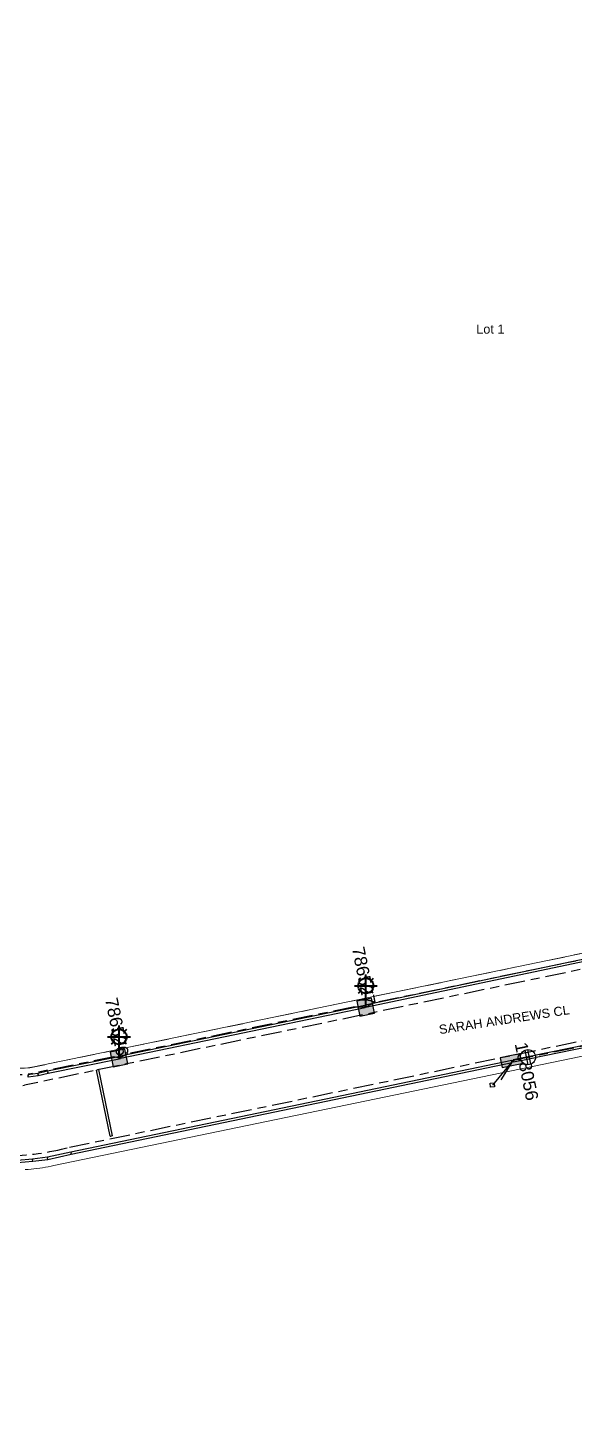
# Model space of a CAD drawing. Header units: metres. Extents: x 292510 to 295946, y 6251475 to 6256272.
# Drawn here: x 294471 to 294579.1, y 6255096.2 to 6255371.5 of the extents above; entities that cross this region are included whole.
import ezdxf
from ezdxf.enums import TextEntityAlignment as Align

# ---------------------------------------------------------------- set-up
doc = ezdxf.new("R2010")
doc.units = ezdxf.units.M
doc.linetypes.add('Cable Exist UG', pattern=[8.2, 4, -1.2, 1.8, -1.2])
doc.linetypes.add('Dash', pattern=[5, 3, -2])
doc.layers.get('0').update_dxf_attribs({"color": 6})
for name, color, linetype, lineweight in [('Cadastre Developer_SP_EXT', 9, 'Continuous', 5), ('Cadastre Land Parcels_SP_EXT', 7, 'Continuous', 5), ('Cadastre Roads_SP_EXT', 7, 'Continuous', 5)]:
    doc.layers.add(name, color=color, linetype=linetype, lineweight=lineweight)
for name, color, linetype in [('Duct_SP_EXT', 7, 'Continuous'), ('Equip_LV_EXT', 7, 'Continuous'), ('Equip_SP_SL_EXT', 7, 'Continuous'), ('Mains_HV_EXT', 7, 'Continuous'), ('Mains_LV_EXT', 7, 'Continuous'), ('Mains_SL_EXT', 7, 'Continuous'), ('Services_SP_EXT', 7, 'Continuous'), ('SupportsUG_SP_LV_EXT', 7, 'Continuous'), ('SupportsUG_SP_LV_SL_EXT', 7, 'Continuous'), ('Trench_SP_EXT', 7, 'Continuous')]:
    doc.layers.add(name, color=color, linetype=linetype)
doc.styles.add('COLUMN_LABEL', font='arial.ttf')
doc.styles.add('iecARIAL', font='arial.ttf', dxfattribs={"height": 2})
doc.styles.add('POLE_LABEL', font='arial.ttf')
doc.styles.get("Standard").update_dxf_attribs({"font": 'arial.ttf'})

# ---------------------------------------------------------------- blocks, each defined once
blk = doc.blocks.new('COLUMN_EXT')
blk.add_hatch(color=256).paths.add_polyline_path([(-1.49, 1.48), (-1.49, -1.49), (1.48, -1.49), (1.48, 1.48)])
blk.add_lwpolyline([(-1.49, -1.49), (1.48, -1.49), (1.48, 1.48), (-1.49, 1.48)], close=True)
for tag, height, style, flags, p in [('ASSET_NUM', 2.5, 'COLUMN_LABEL', 8, (2, 2)), ('STRUCTURE_PLANT_NUMBER', 0.2, 'POLE_LABEL', 9, (1.81, 0.03)), ('STREET_CODE', 0.2, 'COLUMN_LABEL', 9, (1.81, -0.2))]:
    blk.add_attdef(tag, text='', height=height, dxfattribs=dict(style=style, flags=flags)).set_placement(p, align=Align.MIDDLE_LEFT)
at = {"flags": 1}
blk.add_attdef('Z', (1.81, -2.35), '', height=0.2, dxfattribs=at)
at = {"flags": 9}
for tag, p in [('COLUMN_TYPE', (1.81, -0.4)), ('OWNED_BY', (1.81, -0.6)), ('STATE', (1.81, -0.8)), ('USAGE', (1.81, -1)), ('STREETNAME', (1.81, -1.6)), ('SUBURB', (1.81, -1.8)), ('LEGEND', (1.81, -1.2)), ('LOCATION', (1.81, -1.4)), ('NOTES', (1.81, -2))]:
    blk.add_attdef(tag, text='', height=0.2, dxfattribs=at).set_placement(p, align=Align.MIDDLE_LEFT)
blk = doc.blocks.new('PILLAR_EXT')
blk.add_hatch(color=256).paths.add_polyline_path([(-2.475, 0.99), (-2.475, -0.99), (2.475, -0.99), (2.475, 0.99)])
blk.add_lwpolyline([(-2.475, -0.99), (2.475, -0.99), (2.475, 0.99), (-2.475, 0.99)], close=True)
at = {"style": 'iecARIAL', "flags": 8}
blk.add_attdef('ASSET_NUM', (1.5, 3.5), '', height=2.5, dxfattribs=at)
for tag, p, flags in [('OWNED_BY', (0, -0.2), 9), ('STATE', (0, -0.4), 9), ('SUPPORT_TYPE', (0, -0.6), 9), ('STREETNAME', (0, -1.8), 9), ('SUBURB', (0, -2), 1), ('USAGE', (0, -0.8), 9), ('LEGEND', (0, -1), 9), ('LOCATION', (0, -1.2), 9), ('NOTES', (0, -1.4), 9), ('PARENT', (0, -1.6), 9)]:
    blk.add_attdef(tag, p, '', height=0.2, dxfattribs=dict(flags=flags))
blk = doc.blocks.new('SL_LANTERN_EXT')
at = {"lineweight": 40}
for p, q in [((-1.46, 5.68), (-1.06, 5.28)), ((0, 1.97), (0, 6.47)), ((1.46, 5.68), (1.06, 5.28)), ((-2.25, 4.22), (2.25, 4.22)), ((-1.46, 2.76), (-1.06, 3.16)), ((1.46, 2.76), (1.06, 3.16)), ((0, 0), (0, 2.72))]:
    blk.add_line(p, q, dxfattribs=at)
blk.add_circle((0, 4.22), 1.5, dxfattribs=at)
at = {"style": 'iecARIAL', "flags": 9}
blk.add_attdef('ASSET_NUM', (1.5, 1.5), '', height=2.5, dxfattribs=at)
for tag, p, height, flags in [('OPERATING_VOLTAGE', (0.98, -1.65), 0.2, 9), ('ORIENTATION', (0.98, -1.85), 0.2, 9), ('OWNED_BY', (0.98, -2.05), 0.2, 9), ('STATE', (0.98, -2.25), 0.2, 9), ('CONSTRUCTED_VOLTAGE', (0.98, -0.65), 0.2, 9), ('CONTROL_TYPE', (0.98, -0.85), 0.2, 9), ('LANTERN_PURPOSE', (0.98, -1.05), 0.2, 9), ('LANTERN_TYPE', (0.98, -1.25), 0.2, 9), ('NO_PHASES', (0.98, -1.45), 0.2, 9), ('USAGE', (0.98, -2.45), 0.2, 9), ('CEXIST', (0.98, -2.65), 0.2, 9), ('CNEW', (0.98, -2.85), 0.2, 9), ('LNUMBER', (2.18, -3.25), 2.5, 8), ('CNUMBER', (0.98, -3.05), 0.2, 9), ('CREMOVE', (0.98, -3.25), 0.2, 9), ('CREPLACE', (0.98, -3.45), 0.2, 9), ('LKINGHEIGHT', (0.98, -3.65), 0.2, 9), ('LBRACKET', (0.98, -3.85), 0.2, 9), ('LBRACKETVOCAB', (0.98, -4.05), 0.2, 9), ('LCATEGORY', (0.98, -4.25), 0.2, 9), ('LCHARGE1', (0.98, -4.45), 0.2, 9), ('LCHARGE1PERCENT', (0.98, -4.65), 0.2, 9), ('LCHARGE2', (0.98, -4.85), 0.2, 9), ('LCHARGE2PERCENT', (0.98, -5.05), 0.2, 9), ('LCHARGE3', (0.98, -5.25), 0.2, 9), ('LCHARGE3PERCENT', (0.98, -5.45), 0.2, 9), ('LEXIST', (0.98, -5.65), 0.2, 9), ('LLAMP', (0.98, -5.85), 0.2, 9), ('LLAMPVOCAB', (0.98, -6.05), 0.2, 9), ('LMAST', (0.98, -6.25), 0.2, 9), ('LMASTVOCAB', (0.98, -6.45), 0.2, 9), ('LNEW', (0.98, -6.65), 0.2, 9), ('LANTNUMBER', (0.98, -6.85), 0.2, 9), ('LOUTREACH', (0.98, -7.25), 0.2, 9), ('LOUTREACHVOCAB', (0.98, -7.45), 0.2, 9), ('LRATECODE', (0.98, -7.65), 0.2, 9), ('LREMOVE', (0.98, -7.85), 0.2, 9), ('LREPLACE', (0.98, -8.05), 0.2, 9), ('LTYPE', (0.98, -8.25), 0.2, 9), ('LTYPEVOCAB', (0.98, -8.45), 0.2, 9), ('STREETNAME', (0.98, -9.25), 0.2, 9), ('SUBURB', (0.98, -9.45), 0.2, 1), ('LEGEND', (0.98, -8.65), 0.2, 9), ('LOCATION', (0.98, -8.85), 0.2, 9), ('NOTES', (0.98, -9.05), 0.2, 9)]:
    blk.add_attdef(tag, p, '', height=height, dxfattribs=dict(flags=flags))
blk = doc.blocks.new('CCP_EXT')
blk.add_wipeout([(0, 0.57), (0.57, 0), (0, -0.57), (-0.57, 0)])
blk.add_lwpolyline([(-0.57, 0), (0, 0.57), (0.57, 0), (0, -0.57), (-0.57, 0)])
at = {"flags": 1}
blk.add_attdef('Z', (0, 0), '', height=0.2, dxfattribs=at)
at = {"flags": 9}
for tag, p in [('CCP_TYPE', (0, 0)), ('CONSTRUCTED_VOLTAGE', (0, -0.2)), ('OPERATING_VOLTAGE', (0, -0.6)), ('ORIENTATION', (0, -0.8)), ('OWNED_BY', (0, -1)), ('STATE', (0, -1.8)), ('NO_PHASES', (0, -0.4)), ('USAGE', (0, -1.2)), ('LEGEND', (0, -1.4)), ('LIFE_SUPPORT', (0, -1.6)), ('NOTES', (0, -2))]:
    blk.add_attdef(tag, text='', height=0.2, dxfattribs=at).set_placement(p, align=Align.MIDDLE_LEFT)
blk = doc.blocks.new('LV_UG_LINKS_CLOSED_EXT')
blk.add_wipeout([(-1.06, 1.06), (-1.18, 0.92), (-1.29, 0.76), (-1.37, 0.59), (-1.43, 0.42), (-1.48, 0.23), (-1.49, 0.05), (-1.49, -0.14), (-1.46, -0.33), (-1.41, -0.51), (-1.33, -0.68), (-1.24, -0.84), (-1.12, -0.99), (-0.99, -1.12), (-0.84, -1.24), (-0.68, -1.33), (-0.51, -1.41), (-0.33, -1.46), (-0.14, -1.49), (0.05, -1.49), (0.23, -1.48), (0.42, -1.43), (0.59, -1.37), (0.76, -1.29), (0.92, -1.18), (1.06, -1.06), (1.18, -0.92), (1.29, -0.76), (1.37, -0.59), (1.43, -0.42), (1.48, -0.23), (1.49, -0.05), (1.49, 0.14), (1.46, 0.33), (1.41, 0.51), (1.33, 0.68), (1.24, 0.84), (1.12, 0.99), (0.99, 1.12), (0.84, 1.24), (0.68, 1.33), (0.51, 1.41), (0.33, 1.46), (0.14, 1.49), (-0.05, 1.49), (-0.23, 1.48), (-0.42, 1.43), (-0.59, 1.37), (-0.76, 1.29), (-0.92, 1.18)])
for p, q in [((-0.25, -1.48), (-0.25, 1.48)), ((0.25, -1.48), (0.25, 1.48))]:
    blk.add_line(p, q)
blk.add_circle((0, 0), 1.5)
at = {"flags": 9}
for tag, p in [('ACTUAL_STATUS', (0, 0)), ('CONSTRUCTED_VOLTAGE', (0, -0.2)), ('OPERATING_VOLTAGE', (0, -0.6)), ('ORIENTATION', (0, -0.8)), ('STATE', (0, -1)), ('SWITCH_TYPE', (0, -1.2)), ('NO_PHASES', (0, -0.4)), ('USAGE', (0, -1.4)), ('NOTES', (0, -1.6))]:
    blk.add_attdef(tag, text='', height=0.2, dxfattribs=at).set_placement(p, align=Align.MIDDLE_LEFT)
at = {"flags": 1}
blk.add_attdef('Z', (0, 0), '', height=0.2, dxfattribs=at)

msp = doc.modelspace()

# ---------------------------------------------------------------- linework, layer by layer
at = {"layer": 'Cadastre Developer_SP_EXT', "linetype": 'Dash'}
msp.add_lwpolyline([(294395.44, 6255437.44), (294446.78, 6255182.6), (294446.78, 6255182.6, 0.364649), (294471.38, 6255165.77), (294471.38, 6255165.77), (294680.88, 6255209.16), (294683.21, 6255209.72), (294688.83, 6255212.22), (294693.84, 6255216.16), (294699.43, 6255222.86), (294702.66, 6255225.69), (294706.27, 6255227.81), (294710.13, 6255229.14), (294714.13, 6255229.65), (294718.15, 6255229.32), (294722.06, 6255228.15), (294725.76, 6255226.19), (294729.11, 6255223.5), (294730.33, 6255222.11), (294743.57, 6255276.87), (294743.57, 6255276.87), (294716.58, 6255407.29)], format="xyb", dxfattribs=at)
at = {"layer": 'Cadastre Land Parcels_SP_EXT', "linetype": 'Continuous'}
for points in [[(294470.57, 6255165.7), (294470.98, 6255165.76), (294471.38, 6255165.82), (294471.79, 6255165.9), (294472.19, 6255165.98), (294680.88, 6255209.16)], [(294458.92, 6254822.02), (294681.22, 6254867.43), (294618.62, 6255175.94), (294618.62, 6255175.94), (294476.15, 6255146.4), (294475.59, 6255146.29), (294475.03, 6255146.18), (294474.46, 6255146.08), (294473.89, 6255145.99), (294473.32, 6255145.91), (294472.75, 6255145.84), (294472.18, 6255145.77), (294471.61, 6255145.71), (294471.04, 6255145.66), (294470.47, 6255145.62)]]:
    msp.add_lwpolyline(points, dxfattribs=at)
at = {"layer": 'Duct_SP_EXT'}
for p, q in [((294585.47, 6255188.2), (294537.72, 6255178.18)), ((294585.56, 6255187.73), (294537.82, 6255177.71)), ((294537.65, 6255178.11), (294489.22, 6255168.04)), ((294537.75, 6255177.64), (294489.31, 6255167.57)), ((294537.65, 6255178.11), (294537.7, 6255177.88)), ((294537.75, 6255177.64), (294537.7, 6255177.88)), ((294537.72, 6255178.18), (294537.77, 6255177.94)), ((294537.82, 6255177.71), (294537.77, 6255177.94)), ((294488.94, 6255167.94), (294474.88, 6255165.09)), ((294489.03, 6255167.47), (294474.97, 6255164.62)), ((294489.23, 6255168), (294488.94, 6255167.94)), ((294488.94, 6255167.94), (294488.98, 6255167.7)), ((294489.03, 6255167.47), (294488.98, 6255167.7)), ((294489.32, 6255167.53), (294489.03, 6255167.47)), ((294489.22, 6255168.04), (294489.26, 6255167.81)), ((294489.23, 6255168), (294489.27, 6255167.76)), ((294489.31, 6255167.57), (294489.26, 6255167.81)), ((294489.32, 6255167.53), (294489.27, 6255167.76)), ((294566.72, 6255167.27), (294566.77, 6255167.04)), ((294472.95, 6255164.66), (294471, 6255164.39)), ((294471, 6255164.39), (294471.04, 6255164.15)), ((294471.07, 6255163.91), (294471.04, 6255164.15)), ((294473.04, 6255164.19), (294471.07, 6255163.91)), ((294474.87, 6255165.09), (294472.95, 6255164.66)), ((294472.95, 6255164.66), (294472.99, 6255164.42)), ((294473.04, 6255164.19), (294472.99, 6255164.42)), ((294474.97, 6255164.62), (294473.04, 6255164.19)), ((294474.88, 6255165.09), (294474.87, 6255165.09)), ((294474.87, 6255165.09), (294474.92, 6255164.85)), ((294474.88, 6255165.09), (294474.92, 6255164.85)), ((294474.97, 6255164.62), (294474.92, 6255164.85)), ((294474.97, 6255164.62), (294474.92, 6255164.85)), ((294474.97, 6255164.62), (294474.97, 6255164.62)), ((294484.56, 6255165.3), (294484.79, 6255165.34)), ((294487.24, 6255152.2), (294484.56, 6255165.3)), ((294485.03, 6255165.39), (294484.79, 6255165.34)), ((294487.71, 6255152.29), (294485.03, 6255165.39)), ((294487.24, 6255152.2), (294487.47, 6255152.24)), ((294487.71, 6255152.29), (294487.47, 6255152.24)), ((294468.92, 6255147.51), (294471.89, 6255147.76)), ((294468.95, 6255147.04), (294471.94, 6255147.28)), ((294471.89, 6255147.76), (294474.86, 6255148.11)), ((294471.89, 6255147.76), (294471.92, 6255147.52)), ((294471.94, 6255147.28), (294471.92, 6255147.52)), ((294471.94, 6255147.28), (294474.91, 6255147.64)), ((294474.85, 6255148.11), (294479.48, 6255149.13)), ((294474.86, 6255148.11), (294474.85, 6255148.11)), ((294474.85, 6255148.11), (294474.89, 6255147.87)), ((294474.86, 6255148.11), (294474.89, 6255147.87)), ((294474.91, 6255147.64), (294474.89, 6255147.87)), ((294474.93, 6255147.64), (294474.89, 6255147.87)), ((294474.91, 6255147.64), (294474.93, 6255147.64)), ((294474.93, 6255147.64), (294479.58, 6255148.66)), ((294479.48, 6255149.13), (294479.53, 6255148.9)), ((294479.58, 6255148.66), (294479.53, 6255148.9))]:
    msp.add_line(p, q, dxfattribs=at)
at = {"layer": 'Mains_SL_EXT', "linetype": 'Cable Exist UG'}
for points in [[(294585.68, 6255187.67), (294584.49, 6255187.93), (294584.49, 6255187.93), (294539.45, 6255178.6), (294537.85, 6255177.76)], [(294537.85, 6255177.76), (294535.35, 6255177.78), (294535.35, 6255177.78), (294490.76, 6255168.54), (294489.02, 6255167.68)]]:
    msp.add_lwpolyline(points, dxfattribs=at)
msp.add_lwpolyline([(294489.02, 6255167.68), (294487.98, 6255167.95), (294487.98, 6255167.95), (294471.55, 6255164.58), (294471.55, 6255164.58, -0.169936), (294455.39, 6255168.35), (294455.39, 6255168.35), (294453.55, 6255168.6)], format="xyb", dxfattribs=at)

# ---------------------------------------------------------------- block references
at = {"layer": 'Equip_SP_SL_EXT'}
for p in [(294537.85, 6255177.76), (294489.02, 6255167.68)]:
    msp.add_blockref('SL_LANTERN_EXT', p, dxfattribs=at)
at = {"layer": 'SupportsUG_SP_LV_EXT'}
ref = msp.add_blockref('PILLAR_EXT', (294567.03, 6255167.26), dxfattribs=dict(at, rotation=11.69967792568679))
ref.add_attrib('ASSET_NUM', '108056', dxfattribs={"layer": '0', "height": 2.5, "rotation": 281.4843, "style": 'iecARIAL'}).set_placement((294568.53, 6255170.76), align=Align.MIDDLE_LEFT)
at = {"layer": 'SupportsUG_SP_LV_SL_EXT'}
ref = msp.add_blockref('COLUMN_EXT', (294537.85, 6255177.76), dxfattribs=dict(at, rotation=11.52368852468087))
ref.add_attrib('ASSET_NUM', '786527', dxfattribs={"layer": '0', "height": 2.5, "rotation": 281.5237, "style": 'COLUMN_LABEL'}).set_placement((294539.85, 6255178.51), align=Align.TOP_RIGHT)
ref = msp.add_blockref('COLUMN_EXT', (294489.02, 6255167.68), dxfattribs=dict(at, rotation=11.52368852468087))
ref.add_attrib('ASSET_NUM', '786526', dxfattribs={"layer": '0', "height": 2.5, "rotation": 281.5237, "style": 'COLUMN_LABEL'}).set_placement((294491.02, 6255168.43), align=Align.TOP_RIGHT)

# ---------------------------------------------------------------- texts
at = {"layer": 'Cadastre Developer_SP_EXT'}
msp.add_text('Lot 1', height=1.8, dxfattribs=at).set_placement((294559.7, 6255311.02))
at = {"layer": 'Cadastre Roads_SP_EXT'}
msp.add_text('SARAH ANDREWS CL', height=1.8, rotation=8.7544, dxfattribs=at).set_placement((294552.48, 6255172.41))

# ---------------------------------------------------------------- next in the draw order: block references
at = {"layer": 'Services_SP_EXT', "rotation": 50.42361353778171}
msp.add_blockref('CCP_EXT', (294562.89, 6255162.35), dxfattribs=at)

# ---------------------------------------------------------------- next in the draw order: linework, layer by layer
at = {"layer": 'Duct_SP_EXT'}
msp.add_line((294479.48, 6255149.13), (294566.72, 6255167.27), dxfattribs=at)
at = {"layer": 'Trench_SP_EXT', "linetype": 'Cable Exist UG'}
msp.add_lwpolyline([(294564.65, 6255163.36), (294566.94, 6255167.07)], dxfattribs=at)

# ---------------------------------------------------------------- next in the draw order: block references
at = {"layer": 'Equip_LV_EXT', "rotation": 11.69967792568679}
msp.add_blockref('LV_UG_LINKS_CLOSED_EXT', (294569.94, 6255167.87), dxfattribs=at)

# ---------------------------------------------------------------- next in the draw order: linework, layer by layer
at = {"layer": 'Duct_SP_EXT'}
for p, q in [((294618.65, 6255177.92), (294567, 6255167.33)), ((294618.75, 6255177.45), (294567.1, 6255166.86)), ((294479.58, 6255148.66), (294566.82, 6255166.8)), ((294566.82, 6255166.8), (294566.77, 6255167.04)), ((294567, 6255167.33), (294567.05, 6255167.09)), ((294567.1, 6255166.86), (294567.05, 6255167.09))]:
    msp.add_line(p, q, dxfattribs=at)
at = {"layer": 'Mains_HV_EXT', "linetype": 'Cable Exist UG'}
for points in [[(294681.7, 6255206.28), (294470.29, 6255162.31), (294470.29, 6255162.31, -0.350431), (294444.69, 6255179.2), (294444.69, 6255179.2), (294441.63, 6255192.4), (294419.66, 6255301.59)], [(294466.7, 6255148.31, 0.060327), (294479.19, 6255150.03), (294479.19, 6255150.03), (294618.91, 6255179.07)]]:
    msp.add_lwpolyline(points, format="xyb", dxfattribs=at)
at = {"layer": 'Mains_LV_EXT', "linetype": 'Cable Exist UG'}
msp.add_lwpolyline([(294567.03, 6255167.26), (294618.67, 6255177.9)], dxfattribs=at)
at = {"layer": 'Services_SP_EXT'}
msp.add_lwpolyline([(294567.03, 6255167.26), (294562.89, 6255162.35)], dxfattribs=at)

doc.saveas('drawing.dxf')
